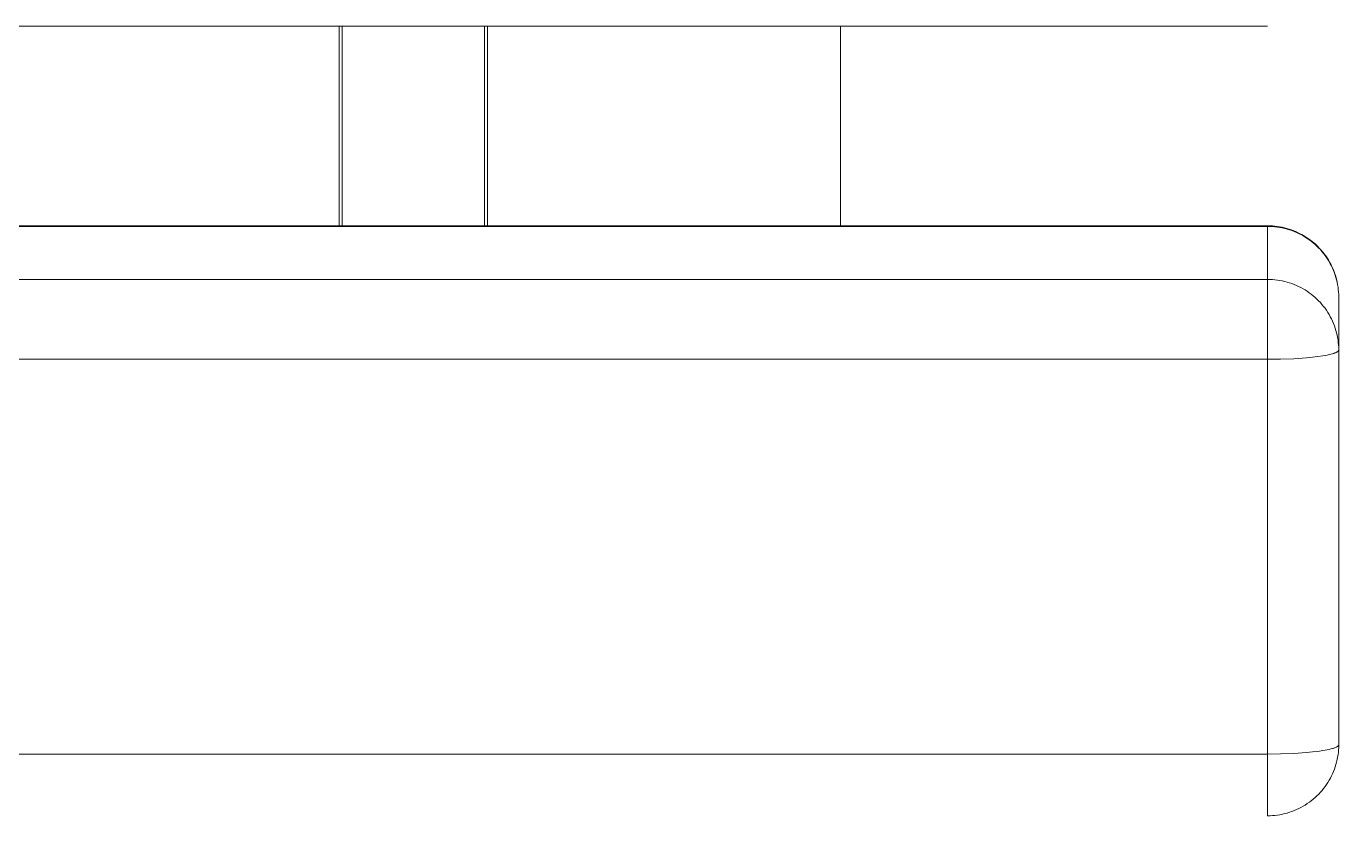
# Model space of a CAD drawing. Header units: inches. Extents: x -16 to 183, y -17 to 123.
# Drawn here: x 59.553 to 63.182, y 117.335 to 119.52 of the extents above; entities that cross this region are included whole.
import ezdxf

# ---------------------------------------------------------------- set-up
doc = ezdxf.new("R2010")
doc.units = ezdxf.units.IN
doc.layers.add('ZANO_R', color=7, linetype='Continuous', lineweight=0)

msp = doc.modelspace()

# ---------------------------------------------------------------- linework, layer by layer
at = {"layer": 'ZANO_R'}
for p, q in [((62.98564, 119.52023), (-7.48676, 119.52023)), ((60.41872, 119.52023), (60.41872, 118.96796)), ((60.42659, 118.96796), (60.42659, 119.52023)), ((60.82029, 118.96796), (60.82029, 119.52023)), ((60.82816, 118.96796), (60.82816, 119.52023)), ((61.80454, 119.52023), (61.80454, 118.96796)), ((-7.48676, 118.96796), (62.98564, 118.96796)), ((62.98564, 118.96621), (-7.48676, 118.96621)), ((62.98564, 118.96796), (62.99236, 118.96784)), ((62.98564, 118.96621), (62.98564, 118.96791)), ((62.99248, 118.96612), (62.98564, 118.96621)), ((62.98564, 118.81961), (62.98564, 118.96621)), ((62.99236, 118.96784), (62.99908, 118.9675)), ((62.99932, 118.96579), (62.99248, 118.96612)), ((62.99908, 118.9675), (63.00577, 118.96692)), ((63.00613, 118.96522), (62.99932, 118.96579)), ((63.00577, 118.96692), (63.01245, 118.96612)), ((63.01293, 118.96442), (63.00613, 118.96522)), ((63.01245, 118.96612), (63.01909, 118.96509)), ((63.01969, 118.96338), (63.01293, 118.96442)), ((63.01909, 118.96509), (63.02569, 118.96384)), ((63.02641, 118.96211), (63.01969, 118.96338)), ((63.02569, 118.96384), (63.03225, 118.96236)), ((63.03308, 118.9606), (63.02641, 118.96211)), ((63.03225, 118.96236), (63.03875, 118.96066)), ((63.03969, 118.95886), (63.03308, 118.9606)), ((63.03875, 118.96066), (63.04519, 118.95873)), ((63.04625, 118.95688), (63.03969, 118.95886)), ((63.04519, 118.95873), (63.05156, 118.95659)), ((63.05272, 118.95469), (63.04625, 118.95688)), ((63.05156, 118.95659), (63.05786, 118.95423)), ((63.05912, 118.95226), (63.05272, 118.95469)), ((63.05786, 118.95423), (63.06407, 118.95166)), ((63.06543, 118.94962), (63.05912, 118.95226)), ((63.06407, 118.95166), (63.07019, 118.94888)), ((63.07164, 118.94675), (63.06543, 118.94962)), ((63.07019, 118.94888), (63.07621, 118.94589)), ((63.07775, 118.94368), (63.07164, 118.94675)), ((63.07621, 118.94589), (63.08212, 118.94269)), ((63.08375, 118.94039), (63.07775, 118.94368)), ((63.08212, 118.94269), (63.08792, 118.9393)), ((63.08963, 118.93689), (63.08375, 118.94039)), ((63.08792, 118.9393), (63.09361, 118.93571)), ((63.09538, 118.93319), (63.08963, 118.93689)), ((63.09361, 118.93571), (63.09916, 118.93193)), ((63.101, 118.92929), (63.09538, 118.93319)), ((63.09916, 118.93193), (63.10459, 118.92796)), ((63.10648, 118.9252), (63.101, 118.92929)), ((63.10459, 118.92796), (63.10987, 118.9238)), ((63.11182, 118.92092), (63.10648, 118.9252)), ((63.10987, 118.9238), (63.11501, 118.91947)), ((63.117, 118.91645), (63.11182, 118.92092)), ((63.11501, 118.91947), (63.12, 118.91497)), ((63.12202, 118.91181), (63.117, 118.91645)), ((63.12, 118.91497), (63.12484, 118.9103)), ((63.12688, 118.90699), (63.12202, 118.91181)), ((63.12484, 118.9103), (63.12951, 118.90547)), ((63.13157, 118.90201), (63.12688, 118.90699)), ((63.12951, 118.90547), (63.13401, 118.90048)), ((63.13608, 118.89687), (63.13157, 118.90201)), ((63.13401, 118.90048), (63.13834, 118.89534)), ((63.14041, 118.89157), (63.13608, 118.89687)), ((63.13834, 118.89534), (63.14249, 118.89005)), ((63.14455, 118.88613), (63.14041, 118.89157)), ((63.14249, 118.89005), (63.14646, 118.88463)), ((63.1485, 118.88054), (63.14455, 118.88613)), ((63.14646, 118.88463), (63.15024, 118.87907)), ((63.15225, 118.87482), (63.1485, 118.88054)), ((63.15024, 118.87907), (63.15383, 118.87339)), ((63.1558, 118.86897), (63.15225, 118.87482)), ((63.15383, 118.87339), (63.15723, 118.86758)), ((63.15914, 118.86301), (63.1558, 118.86897)), ((63.15723, 118.86758), (63.16042, 118.86167)), ((63.16227, 118.85693), (63.15914, 118.86301)), ((63.16042, 118.86167), (63.16341, 118.85565)), ((63.16519, 118.85074), (63.16227, 118.85693)), ((63.16341, 118.85565), (63.1662, 118.84953)), ((63.16789, 118.84445), (63.16519, 118.85074)), ((63.1662, 118.84953), (63.16877, 118.84332)), ((63.17037, 118.83808), (63.16789, 118.84445)), ((63.16877, 118.84332), (63.17113, 118.83703)), ((63.17263, 118.83162), (63.17037, 118.83808)), ((63.17113, 118.83703), (63.17327, 118.83066)), ((63.17466, 118.82509), (63.17263, 118.83162)), ((63.17327, 118.83066), (63.17519, 118.82422)), ((-7.48676, 118.81961), (62.98564, 118.81961)), ((62.99248, 118.81952), (62.98564, 118.81961)), ((62.98564, 118.59833), (62.98564, 118.81961)), ((62.99932, 118.8192), (62.99248, 118.81952)), ((63.00613, 118.81863), (62.99932, 118.8192)), ((63.01293, 118.81783), (63.00613, 118.81863)), ((63.01969, 118.81679), (63.01293, 118.81783)), ((63.02641, 118.81551), (63.01969, 118.81679)), ((63.03308, 118.814), (63.02641, 118.81551)), ((63.03969, 118.81226), (63.03308, 118.814)), ((63.04625, 118.81029), (63.03969, 118.81226)), ((63.05272, 118.80809), (63.04625, 118.81029)), ((63.05912, 118.80567), (63.05272, 118.80809)), ((63.06543, 118.80302), (63.05912, 118.80567)), ((63.07164, 118.80016), (63.06543, 118.80302)), ((63.07775, 118.79708), (63.07164, 118.80016)), ((63.08375, 118.79379), (63.07775, 118.79708)), ((63.08963, 118.7903), (63.08375, 118.79379)), ((63.09538, 118.7866), (63.08963, 118.7903)), ((63.17646, 118.81849), (63.17466, 118.82509)), ((63.17519, 118.82422), (63.1769, 118.81771)), ((63.17803, 118.81183), (63.17646, 118.81849)), ((63.1769, 118.81771), (63.17838, 118.81116)), ((63.17936, 118.80512), (63.17803, 118.81183)), ((63.18046, 118.79837), (63.17936, 118.80512)), ((63.18133, 118.79159), (63.18046, 118.79837)), ((63.18195, 118.78477), (63.18133, 118.79159)), ((63.101, 118.7827), (63.09538, 118.7866)), ((63.10648, 118.7786), (63.101, 118.7827)), ((63.11182, 118.77432), (63.10648, 118.7786)), ((63.117, 118.76986), (63.11182, 118.77432)), ((63.12202, 118.76522), (63.117, 118.76986)), ((63.12688, 118.7604), (63.12202, 118.76522)), ((63.13157, 118.75542), (63.12688, 118.7604)), ((63.13608, 118.75028), (63.13157, 118.75542)), ((63.18234, 118.77794), (63.18195, 118.78477)), ((63.18249, 118.7711), (63.18234, 118.77794)), ((63.18249, 118.7711), (63.18249, 118.62884)), ((63.14041, 118.74498), (63.13608, 118.75028)), ((63.14455, 118.73953), (63.14041, 118.74498)), ((63.1485, 118.73395), (63.14455, 118.73953)), ((63.15225, 118.72823), (63.1485, 118.73395)), ((63.1558, 118.72238), (63.15225, 118.72823)), ((63.15914, 118.71641), (63.1558, 118.72238)), ((63.16227, 118.71033), (63.15914, 118.71641)), ((63.16519, 118.70415), (63.16227, 118.71033)), ((63.16789, 118.69786), (63.16519, 118.70415)), ((63.17037, 118.69149), (63.16789, 118.69786)), ((63.17263, 118.68503), (63.17037, 118.69149)), ((63.17466, 118.67849), (63.17263, 118.68503)), ((63.17646, 118.6719), (63.17466, 118.67849)), ((63.17803, 118.66524), (63.17646, 118.6719)), ((63.17936, 118.65853), (63.17803, 118.66524)), ((63.18046, 118.65178), (63.17936, 118.65853)), ((63.18133, 118.64499), (63.18046, 118.65178)), ((63.18195, 118.63818), (63.18133, 118.64499)), ((63.12484, 118.606), (63.13847, 118.60801)), ((63.13847, 118.60801), (63.14466, 118.60908)), ((63.14466, 118.60908), (63.15041, 118.61019)), ((63.15041, 118.61019), (63.15569, 118.61132)), ((63.15569, 118.61132), (63.1605, 118.61249)), ((63.1605, 118.61249), (63.16483, 118.61367)), ((63.16483, 118.61367), (63.16681, 118.61427)), ((63.16681, 118.61427), (63.16867, 118.61488)), ((63.16867, 118.61488), (63.17041, 118.61548)), ((63.17041, 118.61548), (63.17203, 118.61609)), ((63.17203, 118.61609), (63.17352, 118.6167)), ((63.17352, 118.6167), (63.17489, 118.61731)), ((63.17489, 118.61731), (63.17554, 118.61761)), ((63.17554, 118.61761), (63.17615, 118.61792)), ((63.17615, 118.61792), (63.17673, 118.61822)), ((63.17673, 118.61822), (63.17728, 118.61853)), ((63.17728, 118.61853), (63.17781, 118.61883)), ((63.17781, 118.61883), (63.1783, 118.61914)), ((63.1783, 118.61914), (63.17877, 118.61944)), ((63.17877, 118.61944), (63.17921, 118.61975)), ((63.17921, 118.61975), (63.17962, 118.62005)), ((63.17962, 118.62005), (63.17981, 118.6202)), ((63.17981, 118.6202), (63.18, 118.62035)), ((63.18, 118.62035), (63.18018, 118.62051)), ((63.18018, 118.62051), (63.18035, 118.62066)), ((63.18035, 118.62066), (63.18051, 118.62081)), ((63.18051, 118.62081), (63.18067, 118.62096)), ((63.18067, 118.62096), (63.18082, 118.62111)), ((63.18082, 118.62111), (63.18097, 118.62126)), ((63.18097, 118.62126), (63.18111, 118.62141)), ((63.18111, 118.62141), (63.18124, 118.62156)), ((63.18124, 118.62156), (63.18136, 118.62171)), ((63.18136, 118.62171), (63.18148, 118.62186)), ((63.18148, 118.62186), (63.18159, 118.62201)), ((63.18159, 118.62201), (63.1817, 118.62216)), ((63.1817, 118.62216), (63.18179, 118.62231)), ((63.18179, 118.62231), (63.18189, 118.62246)), ((63.18189, 118.62246), (63.18197, 118.62261)), ((63.18234, 118.63135), (63.18195, 118.63818)), ((63.18197, 118.62261), (63.18205, 118.62275)), ((63.18205, 118.62275), (63.18212, 118.6229)), ((63.18212, 118.6229), (63.18219, 118.62305)), ((63.18219, 118.62305), (63.18224, 118.6232)), ((63.18224, 118.6232), (63.1823, 118.62334)), ((63.1823, 118.62334), (63.18234, 118.62349)), ((63.18249, 118.62451), (63.18234, 118.63135)), ((63.18234, 118.62349), (63.18238, 118.62364)), ((63.18238, 118.62364), (63.18242, 118.62378)), ((63.18242, 118.62378), (63.18244, 118.62393)), ((63.18244, 118.62393), (63.18247, 118.62408)), ((63.18247, 118.62408), (63.18248, 118.62422)), ((63.18248, 118.62422), (63.18249, 118.62437)), ((63.18249, 118.62437), (63.18249, 118.62451)), ((63.18249, 118.62393), (63.18249, 117.53194)), ((62.98564, 118.59833), (-7.48676, 118.59833)), ((62.98564, 118.59833), (63.02146, 118.59877)), ((62.98564, 117.50576), (62.98564, 118.59833)), ((63.02146, 118.59877), (63.0581, 118.60017)), ((63.0581, 118.60017), (63.09336, 118.6026)), ((63.09336, 118.6026), (63.10972, 118.60419)), ((63.10972, 118.60419), (63.12484, 118.606)), ((63.15569, 117.51875), (63.1605, 117.51992)), ((63.1605, 117.51992), (63.16483, 117.5211)), ((63.16483, 117.5211), (63.16681, 117.5217)), ((63.16681, 117.5217), (63.16867, 117.5223)), ((63.16867, 117.5223), (63.17041, 117.52291)), ((63.17041, 117.52291), (63.17203, 117.52352)), ((63.17203, 117.52352), (63.17352, 117.52413)), ((63.17352, 117.52413), (63.17489, 117.52474)), ((63.17489, 117.52474), (63.17554, 117.52504)), ((63.17554, 117.52504), (63.17615, 117.52535)), ((63.17615, 117.52535), (63.17673, 117.52565)), ((63.17673, 117.52565), (63.17728, 117.52596)), ((63.17728, 117.52596), (63.17781, 117.52626)), ((63.17781, 117.52626), (63.1783, 117.52657)), ((63.1783, 117.52657), (63.17877, 117.52687)), ((63.17877, 117.52687), (63.17921, 117.52718)), ((63.17921, 117.52718), (63.17962, 117.52748)), ((63.17962, 117.52748), (63.17981, 117.52763)), ((63.17981, 117.52763), (63.18, 117.52778)), ((63.18, 117.52778), (63.18018, 117.52793)), ((63.18018, 117.52793), (63.18035, 117.52809)), ((63.18035, 117.52809), (63.18051, 117.52824)), ((63.18051, 117.52824), (63.18067, 117.52839)), ((63.18067, 117.52839), (63.18082, 117.52854)), ((63.18082, 117.52854), (63.18097, 117.52869)), ((63.18097, 117.52869), (63.18111, 117.52884)), ((63.18111, 117.52884), (63.18124, 117.52899)), ((63.18124, 117.52899), (63.18136, 117.52914)), ((63.18136, 117.52914), (63.18148, 117.52929)), ((63.18148, 117.52929), (63.18159, 117.52944)), ((63.18159, 117.52944), (63.1817, 117.52959)), ((63.1817, 117.52959), (63.18179, 117.52974)), ((63.18179, 117.52974), (63.18189, 117.52989)), ((63.18189, 117.52989), (63.18197, 117.53003)), ((63.18197, 117.53003), (63.18205, 117.53018)), ((63.18235, 117.5245), (63.18197, 117.51765)), ((63.18205, 117.53018), (63.18212, 117.53033)), ((63.18212, 117.53033), (63.18219, 117.53048)), ((63.18219, 117.53048), (63.18224, 117.53063)), ((63.18224, 117.53063), (63.1823, 117.53077)), ((63.1823, 117.53077), (63.18234, 117.53092)), ((63.18234, 117.53092), (63.18238, 117.53107)), ((63.18249, 117.53136), (63.18235, 117.5245)), ((63.18238, 117.53107), (63.18242, 117.53121)), ((63.18242, 117.53121), (63.18244, 117.53136)), ((63.18244, 117.53136), (63.18247, 117.5315)), ((63.18247, 117.5315), (63.18248, 117.53165)), ((63.18248, 117.53165), (63.18249, 117.5318)), ((63.18249, 117.5318), (63.18249, 117.53194)), ((-7.48676, 117.50576), (62.98564, 117.50576)), ((62.98564, 117.50576), (63.02146, 117.5062)), ((62.98564, 117.3352), (62.98564, 117.50576)), ((63.02146, 117.5062), (63.0581, 117.5076)), ((63.0581, 117.5076), (63.09336, 117.51003)), ((63.09336, 117.51003), (63.10972, 117.51162)), ((63.10972, 117.51162), (63.12484, 117.51343)), ((63.12484, 117.51343), (63.13847, 117.51544)), ((63.13847, 117.51544), (63.14466, 117.51651)), ((63.14466, 117.51651), (63.15041, 117.51762)), ((63.15041, 117.51762), (63.15569, 117.51875)), ((63.17653, 117.48384), (63.17474, 117.47722)), ((63.17809, 117.49052), (63.17653, 117.48384)), ((63.17728, 117.48736), (63.1783, 117.4919)), ((63.17941, 117.49725), (63.17809, 117.49052)), ((63.1805, 117.50402), (63.17941, 117.49725)), ((63.18136, 117.51082), (63.1805, 117.50402)), ((63.18197, 117.51765), (63.18136, 117.51082)), ((63.1653, 117.45148), (63.16239, 117.44528)), ((63.16799, 117.45779), (63.1653, 117.45148)), ((63.17047, 117.46419), (63.16799, 117.45779)), ((63.17271, 117.47067), (63.17047, 117.46419)), ((63.17474, 117.47722), (63.17271, 117.47067)), ((63.14056, 117.41048), (63.13623, 117.40516)), ((63.14469, 117.41595), (63.14056, 117.41048)), ((63.14864, 117.42156), (63.14469, 117.41595)), ((63.15238, 117.42731), (63.14864, 117.42156)), ((63.15593, 117.43318), (63.15238, 117.42731)), ((63.15926, 117.43917), (63.15593, 117.43318)), ((63.16239, 117.44528), (63.15926, 117.43917)), ((63.10664, 117.37667), (63.10116, 117.37255)), ((63.11198, 117.38098), (63.10664, 117.37667)), ((63.11716, 117.38547), (63.11198, 117.38098)), ((63.12218, 117.39014), (63.11716, 117.38547)), ((63.12704, 117.39498), (63.12218, 117.39014)), ((63.13172, 117.39999), (63.12704, 117.39498)), ((63.13623, 117.40516), (63.13172, 117.39999)), ((63.01976, 117.33807), (63.01299, 117.337)), ((63.0265, 117.33938), (63.01976, 117.33807)), ((63.03318, 117.34092), (63.0265, 117.33938)), ((63.0398, 117.34269), (63.03318, 117.34092)), ((63.04636, 117.34469), (63.0398, 117.34269)), ((63.05285, 117.34692), (63.04636, 117.34469)), ((63.05925, 117.34937), (63.05285, 117.34692)), ((63.06557, 117.35205), (63.05925, 117.34937)), ((63.07179, 117.35494), (63.06557, 117.35205)), ((63.0779, 117.35805), (63.07179, 117.35494)), ((63.0839, 117.36137), (63.0779, 117.35805)), ((63.08978, 117.36489), (63.0839, 117.36137)), ((63.09554, 117.36862), (63.08978, 117.36489)), ((63.10116, 117.37255), (63.09554, 117.36862)), ((62.9925, 117.33521), (62.98564, 117.33509)), ((62.98564, 117.3352), (62.98564, 117.33513)), ((62.99935, 117.33557), (62.9925, 117.33521)), ((63.00618, 117.33616), (62.99935, 117.33557)), ((63.01299, 117.337), (63.00618, 117.33616))]:
    msp.add_line(p, q, dxfattribs=at)

doc.saveas('drawing.dxf')
